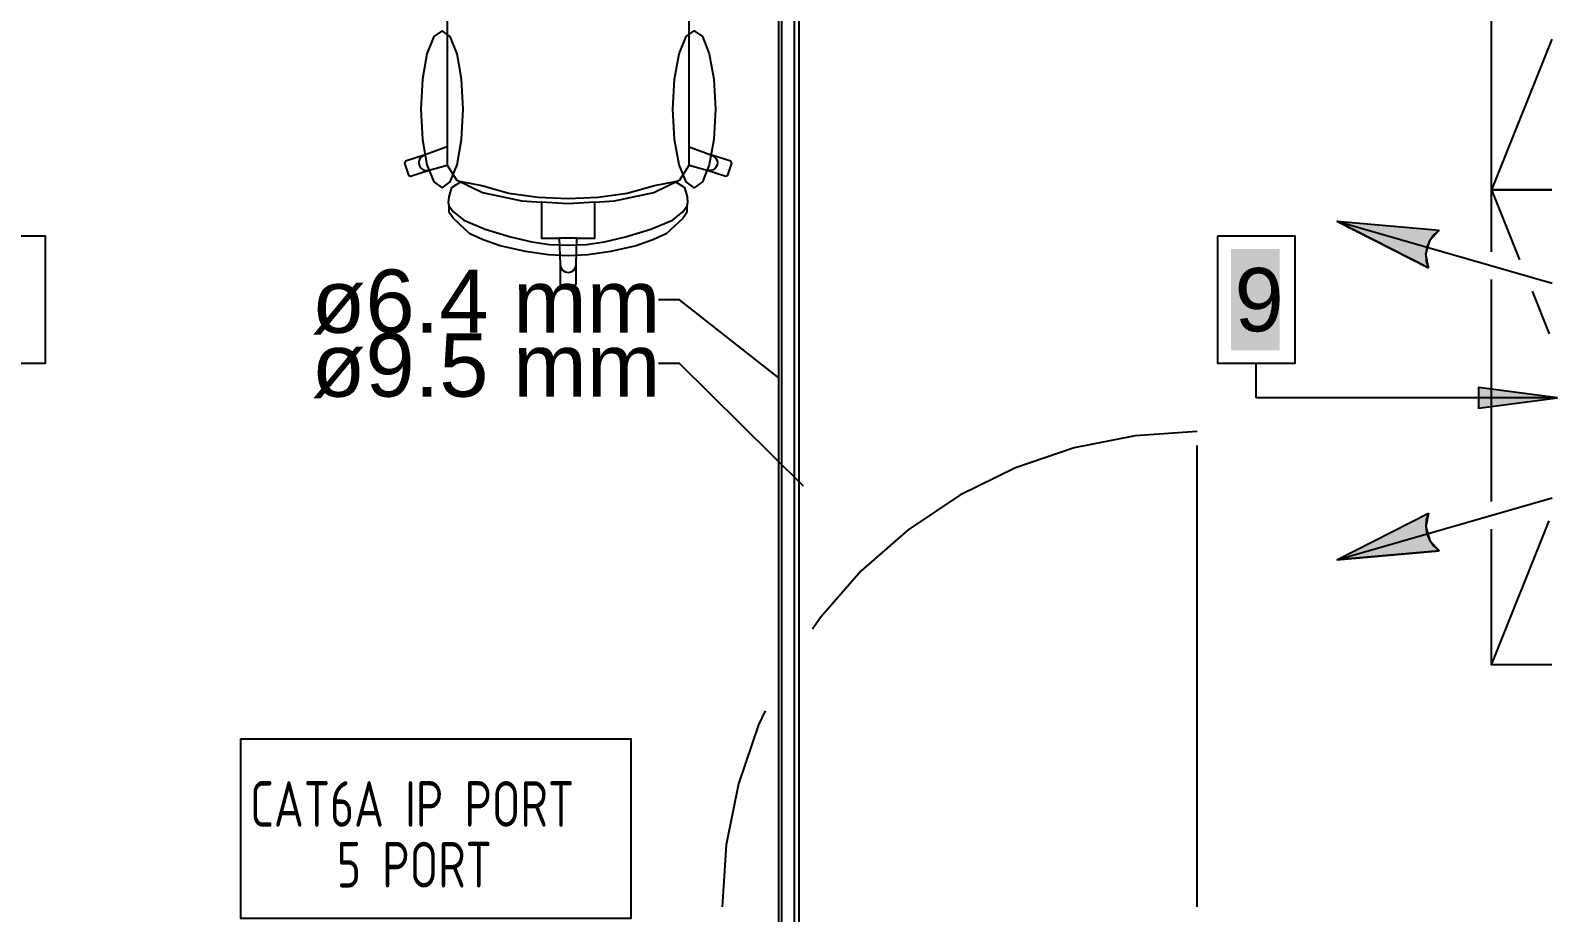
# Model space of a CAD drawing. Extents: x 25325 to 182345, y 3956 to 147305.
# Drawn here: x 91176.409 to 91178.688, y 73653.6 to 73654.916 of the extents above; entities that cross this region are included whole.
import ezdxf

# ---------------------------------------------------------------- set-up
doc = ezdxf.new("R2010")
doc.units = 0
doc.header["$MEASUREMENT"] = 0
doc.layers.add('CAT6A UNDERGROUND PORTS ROUTING', color=1, linetype='CONTINUOUS')
doc.styles.add('PDF Arial', font='arial.ttf')
doc.styles.add('Tabla_100', font='simplex.shx', dxfattribs={"width": 0.7, "height": 20})

# ---------------------------------------------------------------- blocks, each defined once
blk = doc.blocks.new('Sheet-Климатична и вентилационна система офис помещение етаж 4_1')
at = {"layer": 'CAT6A UNDERGROUND PORTS ROUTING', "transparency": 33554687}
for color, points in [(256, [(10.4974, 17.2661), (10.4943, 17.2762), (10.4935, 17.2867), (10.4952, 17.2972), (10.4993, 17.307), (10.5055, 17.3155), (10.5136, 17.3224), (10.3606, 17.3358)]), (7, [(10.6902, 17.0722), (10.5721, 17.0878), (10.5721, 17.0567)]), (256, [(10.3606, 16.8308), (10.5136, 16.8442), (10.5055, 16.8511), (10.4993, 16.8596), (10.4952, 16.8694), (10.4935, 16.8798), (10.4943, 16.8904), (10.4974, 16.9005)])]:
    blk.add_hatch(color=color, dxfattribs=at).paths.add_polyline_path(points)
at = {"layer": 'CAT6A UNDERGROUND PORTS ROUTING', "true_color": 0xffffff, "transparency": 33554687}
blk.add_hatch(color=7, dxfattribs=at).paths.add_polyline_path([(10.2027, 17.2943), (10.2756, 17.2943), (10.2756, 17.1432), (10.2027, 17.1432)])
at = {"layer": 'CAT6A UNDERGROUND PORTS ROUTING', "color": 253, "true_color": 0x9c9c9c, "transparency": 33554687}
for points in [[(10.6816, 17.3825), (10.5918, 17.3825), (10.5918, 18.0911), (10.6915, 18.0911)], [(9.3943, 17.4195), (9.3944, 17.4196), (9.3944, 17.4466), (9.3944, 17.6112), (9.3944, 17.6397)], [(9.0333, 17.6397), (9.0333, 17.6112), (9.0333, 17.4466), (9.0333, 17.4196), (9.0334, 17.4195)], [(8.994, 17.5028), (8.9964, 17.4579), (9.0032, 17.4198), (9.0135, 17.3944), (9.0257, 17.3854), (9.0378, 17.3944), (9.0481, 17.4198), (9.0549, 17.4579), (9.0574, 17.5028), (9.0549, 17.5477), (9.0481, 17.5857), (9.0378, 17.6112), (9.0257, 17.6201), (9.0135, 17.6112), (9.0032, 17.5857), (8.9964, 17.5477), (8.994, 17.5028)], [(9.4337, 17.5028), (9.4313, 17.4579), (9.4244, 17.4198), (9.4142, 17.3944), (9.402, 17.3854), (9.3899, 17.3944), (9.3796, 17.4198), (9.3727, 17.4579), (9.3703, 17.5028), (9.3727, 17.5477), (9.3796, 17.5857), (9.3899, 17.6112), (9.402, 17.6201), (9.4142, 17.6112), (9.4244, 17.5857), (9.4313, 17.5477), (9.4337, 17.5028)], [(10.6816, 17.6072), (10.5918, 17.3825), (10.6335, 17.278)], [(9.0333, 17.4466), (8.9992, 17.4343), (8.9951, 17.432), (8.9923, 17.4284), (8.991, 17.424), (8.9915, 17.4194), (8.9938, 17.4154), (8.9974, 17.4126), (9.0019, 17.4113), (9.0065, 17.4119)], [(9.3944, 17.4466), (9.4285, 17.4343), (9.4326, 17.432), (9.4354, 17.4284), (9.4367, 17.424), (9.4362, 17.4194), (9.4339, 17.4154), (9.4302, 17.4126), (9.4258, 17.4113), (9.4212, 17.4119)], [(8.9992, 17.4343), (8.9713, 17.4253), (8.9698, 17.4223), (8.9756, 17.4044), (8.9786, 17.4029), (9.0065, 17.4119), (9.0334, 17.4195), (9.0471, 17.3975), (9.0862, 17.3788), (9.1448, 17.3663), (9.1742, 17.3644), (9.1742, 17.334), (9.1742, 17.3104), (9.2005, 17.3104), (9.202, 17.2711), (9.202, 17.2421), (9.2043, 17.2397), (9.2138, 17.2397), (9.2234, 17.2397), (9.2257, 17.2421), (9.2257, 17.2711), (9.2271, 17.3104), (9.2535, 17.3104), (9.2535, 17.334), (9.2535, 17.3644), (9.2829, 17.3663), (9.3415, 17.3788), (9.3806, 17.3975), (9.3943, 17.4195), (9.4212, 17.4119), (9.4491, 17.4029), (9.4521, 17.4044), (9.4579, 17.4223), (9.4564, 17.4253), (9.4285, 17.4343)], [(9.1845, 17.2856), (9.1502, 17.2905), (9.1123, 17.2991), (9.0873, 17.3083), (9.0674, 17.317), (9.0428, 17.3401), (9.0365, 17.3487), (9.0365, 17.3583), (9.0356, 17.3638), (9.0363, 17.372), (9.0403, 17.386), (9.0543, 17.3952), (9.085, 17.3892), (9.1255, 17.3779), (9.169, 17.3717), (9.2138, 17.3698), (9.2587, 17.3717), (9.3021, 17.3779), (9.3427, 17.3892), (9.3734, 17.3952), (9.3874, 17.386), (9.3914, 17.372), (9.3921, 17.3638), (9.3912, 17.3583), (9.3912, 17.3487), (9.3849, 17.3401), (9.3603, 17.317), (9.3404, 17.3083), (9.3154, 17.2991), (9.2775, 17.2905), (9.2432, 17.2856), (9.2138, 17.2842), (9.1845, 17.2856)], [(10.5918, 17.29), (10.5918, 17.3825), (10.6816, 17.3825)], [(9.0365, 17.3583), (9.0428, 17.3497), (9.0582, 17.3373), (9.0903, 17.3239), (9.1281, 17.3125), (9.1597, 17.3051), (9.1862, 17.3012), (9.2138, 17.2999), (9.2415, 17.3012), (9.268, 17.3051), (9.2996, 17.3125), (9.3373, 17.3239), (9.3694, 17.3373), (9.3849, 17.3497), (9.3912, 17.3583)], [(9.2535, 17.3644), (9.2138, 17.3619), (9.1742, 17.3644)], [(9.2271, 17.3104), (9.2138, 17.3104), (9.2005, 17.3104)], [(9.202, 17.2711), (9.2029, 17.2666), (9.2054, 17.2628), (9.2093, 17.2603), (9.2138, 17.2594), (9.2184, 17.2603), (9.2222, 17.2628), (9.2248, 17.2666), (9.2257, 17.2711)], [(10.5918, 16.9175), (10.5918, 17.249)], [(10.6521, 17.2317), (10.6777, 17.1677)], [(10.0599, 17.0158), (9.969, 16.9977)], [(10.1524, 17.0219), (10.0599, 17.0158)], [(9.969, 16.9977), (9.8812, 16.9679)], [(10.1524, 16.3132), (10.1524, 17.0014)], [(9.8812, 16.9679), (9.7981, 16.9269)], [(9.7981, 16.9269), (9.721, 16.8754)], [(9.721, 16.8754), (9.6513, 16.8143)], [(10.5918, 16.6739), (10.6777, 16.8887)], [(10.6816, 16.6739), (10.5918, 16.6739), (10.5918, 16.8766)], [(9.6513, 16.8143), (9.5902, 16.7446)], [(9.5902, 16.7446), (9.5785, 16.7271)], [(9.5079, 16.6052), (9.4977, 16.5844)], [(9.4977, 16.5844), (9.4679, 16.4966)], [(9.4679, 16.4966), (9.4498, 16.4057)], [(9.4498, 16.4057), (9.4438, 16.3132)]]:
    blk.add_lwpolyline(points, dxfattribs=at)
at = {"layer": 'CAT6A UNDERGROUND PORTS ROUTING', "color": 6, "transparency": 33554687}
for points in [[(9.5276, 17.8801), (9.5276, 15.4926)], [(9.5326, 15.4926), (9.5326, 17.8801)], [(9.5513, 17.8417), (9.5513, 15.5671)], [(9.5588, 15.5671), (9.5588, 17.8417)]]:
    blk.add_lwpolyline(points, dxfattribs=at)
at = {"layer": 'CAT6A UNDERGROUND PORTS ROUTING', "color": 7, "transparency": 33554687}
for points in [[(10.4974, 17.2661), (10.3606, 17.3358)], [(10.3606, 17.3358), (10.5136, 17.3224)], [(10.3606, 17.3358), (10.6823, 17.2436)], [(10.3606, 17.3358), (10.4974, 17.2661)], [(10.3606, 17.3358), (10.5136, 17.3224)], [(8.3184, 17.3139), (8.4334, 17.3139), (8.4334, 17.1234), (8.3184, 17.1234), (8.3184, 17.3139)], [(10.183, 17.3139), (10.298, 17.3139), (10.298, 17.1234), (10.183, 17.1234), (10.183, 17.3139)], [(10.5136, 17.3224), (10.5055, 17.3155), (10.4993, 17.307), (10.4952, 17.2972), (10.4935, 17.2867), (10.4943, 17.2762), (10.4974, 17.2661)], [(10.4974, 17.2661), (10.4935, 17.2867), (10.4993, 17.307), (10.5136, 17.3224)], [(9.3798, 17.2187), (9.3485, 17.2187)], [(9.5288, 17.1019), (9.3798, 17.2187)], [(9.3798, 17.1234), (9.3485, 17.1234)], [(9.5649, 16.9408), (9.3798, 17.1234)], [(10.2405, 17.0722), (10.2405, 17.1234)], [(10.6902, 17.0722), (10.5721, 17.0878), (10.5721, 17.0567), (10.6902, 17.0722)], [(10.6902, 17.0722), (10.2405, 17.0722)], [(10.3606, 16.8308), (10.6823, 16.923)], [(10.3606, 16.8308), (10.4974, 16.9005)], [(10.3606, 16.8308), (10.4974, 16.9005)], [(10.4974, 16.9005), (10.4943, 16.8904), (10.4935, 16.8798), (10.4952, 16.8694), (10.4993, 16.8596), (10.5055, 16.8511), (10.5136, 16.8442)], [(10.4974, 16.9005), (10.4935, 16.8798), (10.4993, 16.8596), (10.5136, 16.8442)], [(10.5136, 16.8442), (10.3606, 16.8308)], [(10.3606, 16.8308), (10.5136, 16.8442)]]:
    blk.add_lwpolyline(points, dxfattribs=at)
at = {"layer": 'CAT6A UNDERGROUND PORTS ROUTING', "color": 7, "char_height": 0.094445, "attachment_point": 7, "style": 'PDF Arial'}
for s, insert in [('\\W1.000588;ø6.4 mm', (8.8309, 17.1668)), ('\\W1.000870;9', (10.2082, 17.1702)), ('\\W1.000588;ø9.5 mm', (8.8309, 17.0715))]:
    blk.add_mtext(s, dxfattribs=dict(at, insert=insert))

msp = doc.modelspace()

# ---------------------------------------------------------------- linework, layer by layer
at = {"layer": 'CAT6A UNDERGROUND PORTS ROUTING'}
msp.add_lwpolyline([(91176.722, 73653.8584), (91176.722, 73653.5912), (91177.3049, 73653.5912), (91177.3049, 73653.8584)], close=True, dxfattribs=at)

# ---------------------------------------------------------------- block references
msp.add_blockref('Sheet-Климатична и вентилационна система офис помещение етаж 4_1', (91167.997, 73637.2953), dxfattribs=at)

# ---------------------------------------------------------------- texts
at = {"layer": 'CAT6A UNDERGROUND PORTS ROUTING', "attachment_point": 1, "style": 'Tabla_100'}
for s, insert, char_height in [('CAT6A IP PORT', (91176.7362, 73653.7958), 0.068034), ('5 PORT', (91176.8658, 73653.7051), 0.06803)]:
    msp.add_mtext_dynamic_manual_height_columns(s, width=3.074449, gutter_width=0.3421, heights=[0], dxfattribs=dict(at, insert=insert, char_height=char_height))

doc.saveas('drawing.dxf')
